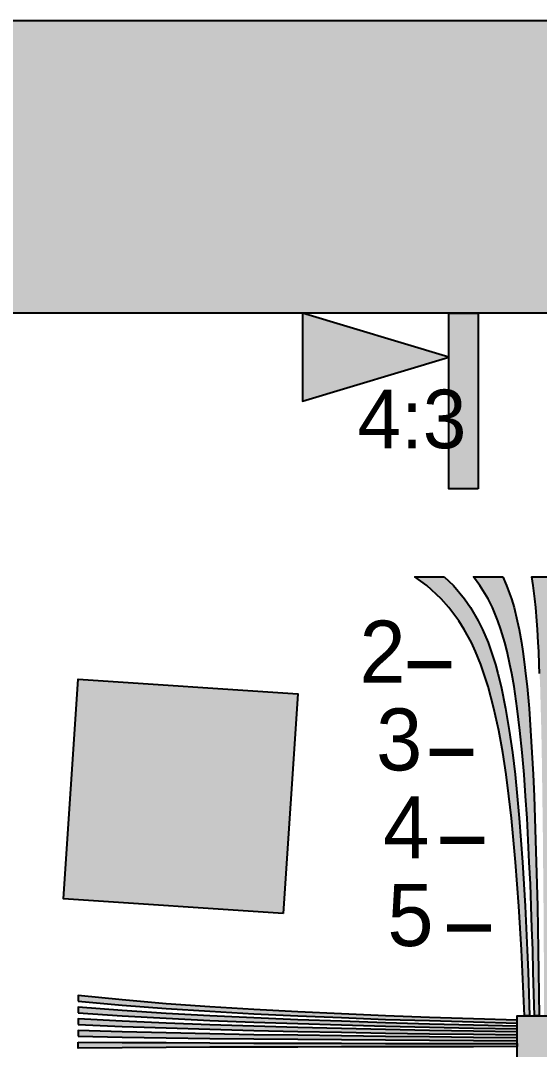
# Model space of a CAD drawing. Header units: millimetres. Extents: x 0 to 420, y 0 to 297.
# Drawn here: x 304 to 347.9, y 210 to 297 of the extents above; entities that cross this region are included whole.
import ezdxf

# ---------------------------------------------------------------- set-up
doc = ezdxf.new("R2010")
doc.units = ezdxf.units.MM
for name, color, linetype in [('FRAME', 7, 'Continuous'), ('GLUE', 1, 'Continuous'), ('LABELS', 7, 'Continuous'), ('PERIPHERY', 7, 'Continuous'), ('SFR', 7, 'Continuous')]:
    doc.layers.add(name, color=color, linetype=linetype)

msp = doc.modelspace()

# ---------------------------------------------------------------- hatches: boundary and pattern name
at = {"layer": 'FRAME', "true_color": 0x000000}
h = msp.add_hatch(color=7, dxfattribs=at)
h.dxf.hatch_style = 1
h.paths.add_polyline_path([(169.247, 297), (420, 297), (420, 272.25), (169.247, 272.25), (169.247, 297)])
h = msp.add_hatch(color=7, dxfattribs=at)
h.dxf.hatch_style = 1
h.paths.add_polyline_path([(327.867, 272.25), (327.867, 264.824), (340.243, 268.537), (327.867, 272.25)])
h = msp.add_hatch(color=7, dxfattribs=at)
h.dxf.hatch_style = 1
h.paths.add_polyline_path([(342.717, 257.4), (340.243, 257.4), (340.243, 272.25), (342.717, 272.25), (342.717, 257.4)])
at = {"layer": 'PERIPHERY', "true_color": 0x000000}
h = msp.add_hatch(color=7, dxfattribs=at)
h.dxf.hatch_style = 1
h.paths.add_polyline_path([(339.839, 249.975), (340.631, 249.232), (341.571, 248.118), (342.078, 247.376), (342.722, 246.262), (343.08, 245.52), (343.551, 244.406), (343.823, 243.663), (344.17, 242.55), (344.379, 241.807), (344.652, 240.693), (345.036, 238.837), (345.345, 236.981), (345.618, 235.125), (345.84, 233.268), (346.026, 231.412), (346.187, 229.556), (346.336, 227.7), (346.459, 225.843), (346.571, 223.987), (346.682, 222.131), (346.769, 220.274), (346.856, 218.418), (346.93, 216.562), (346.991, 214.706), (347.053, 212.849), (346.644, 212.849), (346.558, 214.706), (346.472, 216.562), (346.385, 218.419), (346.274, 220.275), (346.163, 222.131), (346.026, 223.987), (345.878, 225.844), (345.717, 227.7), (345.531, 229.556), (345.32, 231.413), (345.073, 233.269), (344.788, 235.125), (344.454, 236.981), (344.046, 238.838), (343.551, 240.694), (343.192, 241.808), (342.932, 242.55), (342.486, 243.664), (342.139, 244.406), (341.533, 245.52), (341.075, 246.263), (340.246, 247.376), (339.591, 248.119), (338.378, 249.233), (337.363, 249.975), (339.839, 249.975), (339.839, 249.975)])
h = msp.add_hatch(color=7, dxfattribs=at)
h.dxf.hatch_style = 1
h.paths.add_polyline_path([(344.788, 249.975), (345.123, 249.232), (345.532, 248.118), (345.754, 247.376), (346.027, 246.262), (346.175, 245.52), (346.386, 244.406), (346.498, 243.663), (346.646, 242.55), (346.732, 241.807), (346.856, 240.693), (347.017, 238.837), (347.153, 236.981), (347.265, 235.125), (347.364, 233.268), (347.438, 231.412), (347.513, 229.556), (347.574, 227.7), (347.624, 225.843), (347.673, 223.987), (347.723, 222.131), (347.76, 220.274), (347.797, 218.418), (347.822, 216.562), (347.859, 214.706), (347.884, 212.849), (347.475, 212.849), (347.426, 214.706), (347.376, 216.562), (347.326, 218.419), (347.265, 220.275), (347.202, 222.131), (347.128, 223.987), (347.041, 225.844), (346.955, 227.7), (346.856, 229.556), (346.732, 231.413), (346.596, 233.269), (346.435, 235.125), (346.249, 236.981), (346.026, 238.838), (345.753, 240.694), (345.556, 241.808), (345.407, 242.55), (345.16, 243.664), (344.961, 244.406), (344.628, 245.52), (344.38, 246.263), (343.922, 247.376), (343.551, 248.119), (342.87, 249.233), (342.314, 249.975), (344.788, 249.975), (344.788, 249.975)])
h = msp.add_hatch(color=7, dxfattribs=at)
h.dxf.hatch_style = 1
h.paths.add_polyline_path([(349.739, 249.975), (349.628, 249.232), (349.492, 248.118), (349.417, 247.376), (349.33, 246.262), (349.269, 245.52), (349.206, 244.406), (349.17, 243.663), (349.12, 242.55), (349.095, 241.807), (349.045, 240.693), (348.996, 238.837), (348.947, 236.981), (348.91, 235.125), (348.885, 233.268), (348.86, 231.412), (348.835, 229.556), (348.811, 227.7), (348.798, 225.843), (348.773, 223.987), (348.761, 222.131), (348.749, 220.274), (348.737, 218.419), (348.725, 216.562), (348.713, 214.706), (348.712, 212.85), (348.291, 212.85), (348.291, 214.706), (348.28, 216.562), (348.267, 218.419), (348.255, 220.275), (348.242, 222.131), (348.23, 223.987), (348.205, 225.844), (348.193, 227.7), (348.168, 229.556), (348.143, 231.413), (348.118, 233.269), (348.093, 235.125), (348.056, 236.981), (348.006, 238.838), (347.957, 240.694), (347.908, 241.808), (347.883, 242.55), (347.833, 243.664), (347.797, 244.406), (347.723, 245.52), (347.672, 246.263), (347.586, 247.376), (347.512, 248.119), (347.376, 249.233), (347.265, 249.975), (349.739, 249.975), (349.739, 249.975)])
h = msp.add_hatch(color=7, dxfattribs=at)
h.dxf.hatch_style = 1
h.paths.add_polyline_path([(308.897, 214.09), (312.609, 213.756), (316.322, 213.471), (320.034, 213.236), (323.747, 213.026), (327.46, 212.853), (331.172, 212.704), (334.885, 212.556), (338.597, 212.444), (342.31, 212.333), (346.022, 212.234), (346.022, 212.481), (342.31, 212.593), (338.597, 212.716), (334.885, 212.852), (331.172, 213.013), (327.46, 213.186), (323.747, 213.384), (320.034, 213.619), (316.322, 213.879), (312.609, 214.201), (308.897, 214.585), (308.897, 214.09)])
h = msp.add_hatch(color=7, dxfattribs=at)
h.dxf.hatch_style = 1
h.paths.add_polyline_path([(308.897, 213.1), (312.609, 212.852), (316.322, 212.642), (320.034, 212.469), (323.747, 212.321), (327.46, 212.197), (331.172, 212.086), (334.885, 211.974), (338.597, 211.888), (342.31, 211.813), (346.022, 211.739), (346.022, 211.986), (342.31, 212.073), (338.597, 212.16), (334.885, 212.271), (331.172, 212.395), (327.46, 212.518), (323.747, 212.679), (320.034, 212.852), (316.322, 213.062), (312.609, 213.297), (308.897, 213.594), (308.897, 213.1)])
h = msp.add_hatch(color=7, dxfattribs=at)
h.dxf.hatch_style = 1
h.paths.add_polyline_path([(308.897, 212.11), (312.609, 211.949), (316.322, 211.826), (320.034, 211.714), (323.747, 211.615), (327.46, 211.528), (331.172, 211.466), (334.885, 211.392), (338.597, 211.343), (342.31, 211.293), (346.022, 211.244), (346.022, 211.491), (342.31, 211.553), (338.597, 211.615), (334.885, 211.689), (331.172, 211.776), (327.46, 211.863), (323.747, 211.974), (320.034, 212.086), (316.322, 212.234), (312.609, 212.407), (308.897, 212.605), (308.897, 212.11)])
h = msp.add_hatch(color=7, dxfattribs=at)
h.dxf.hatch_style = 1
h.paths.add_polyline_path([(350.972, 207.9), (346.022, 207.9), (346.022, 212.85), (350.972, 212.85), (350.972, 207.9)])
h = msp.add_hatch(color=7, dxfattribs=at)
h.dxf.hatch_style = 1
h.paths.add_polyline_path([(308.897, 211.12), (312.609, 211.058), (316.322, 210.996), (320.034, 210.946), (323.747, 210.909), (327.46, 210.872), (331.172, 210.847), (334.885, 210.81), (338.597, 210.785), (342.31, 210.773), (346.022, 210.748), (346.022, 210.995), (342.31, 211.032), (338.597, 211.07), (334.885, 211.107), (331.172, 211.156), (327.46, 211.205), (323.747, 211.255), (320.034, 211.329), (316.322, 211.404), (312.609, 211.503), (308.897, 211.614), (308.897, 211.12)])
h = msp.add_hatch(color=7, dxfattribs=at)
h.dxf.hatch_style = 1
h.paths.add_polyline_path([(308.897, 210.625), (312.609, 210.6), (316.322, 210.588), (320.034, 210.563), (323.747, 210.55), (327.46, 210.538), (331.172, 210.538), (334.885, 210.526), (338.597, 210.514), (342.31, 210.514), (346.022, 210.502), (346.022, 210.254), (342.31, 210.242), (338.597, 210.242), (334.885, 210.23), (331.172, 210.23), (327.46, 210.217), (323.747, 210.206), (320.034, 210.193), (316.322, 210.168), (312.609, 210.156), (308.897, 210.131), (308.897, 210.625)])
at = {"layer": 'SFR', "true_color": 0x000000}
h = msp.add_hatch(color=7, dxfattribs=at)
h.dxf.hatch_style = 1
h.paths.add_polyline_path([(326.222, 221.512), (307.659, 222.749), (308.897, 241.312), (327.46, 240.075), (326.222, 221.512)])

# ---------------------------------------------------------------- linework, layer by layer
at = {"layer": 'FRAME', "color": 250}
for points in [[(169.247, 297), (420, 297), (420, 272.25), (169.247, 272.25), (169.247, 297)], [(327.867, 272.25), (327.867, 264.824), (340.243, 268.537), (327.867, 272.25)], [(342.717, 257.4), (340.243, 257.4), (340.243, 272.25), (342.717, 272.25), (342.717, 257.4)]]:
    msp.add_lwpolyline(points, close=True, dxfattribs=at)
at = {"layer": 'FRAME', "color": 250, "true_color": 0x000000}
for points in [[(169.247, 297), (169.247, 272.25), (420, 272.25)], [(420, 272.25), (420, 297), (169.247, 297)], [(327.867, 272.25), (327.867, 264.824), (340.243, 268.537)], [(342.717, 257.4), (342.717, 272.25), (340.243, 272.25)], [(340.243, 272.25), (340.243, 257.4), (342.717, 257.4)]]:
    msp.add_solid(points, dxfattribs=at)
at = {"layer": 'GLUE', "color": 1, "lineweight": 18}
msp.add_lwpolyline([(0, 0), (420, 0), (420, 297), (0, 297), (0, 0)], dxfattribs=at)
at = {"layer": 'PERIPHERY', "color": 250}
for points in [[(339.839, 249.975), (340.631, 249.232), (341.571, 248.118), (342.078, 247.376), (342.722, 246.262), (343.08, 245.52), (343.551, 244.406), (343.823, 243.663), (344.17, 242.55), (344.379, 241.807), (344.652, 240.693), (345.036, 238.837), (345.345, 236.981), (345.618, 235.125), (345.84, 233.268), (346.026, 231.412), (346.187, 229.556), (346.336, 227.7), (346.459, 225.843), (346.571, 223.987), (346.682, 222.131), (346.769, 220.274), (346.856, 218.418), (346.93, 216.562), (346.991, 214.706), (347.053, 212.849), (346.644, 212.849), (346.558, 214.706), (346.472, 216.562), (346.385, 218.419), (346.274, 220.275), (346.163, 222.131), (346.026, 223.987), (345.878, 225.844), (345.717, 227.7), (345.531, 229.556), (345.32, 231.413), (345.073, 233.269), (344.788, 235.125), (344.454, 236.981), (344.046, 238.838), (343.551, 240.694), (343.192, 241.808), (342.932, 242.55), (342.486, 243.664), (342.139, 244.406), (341.533, 245.52), (341.075, 246.263), (340.246, 247.376), (339.591, 248.119), (338.378, 249.233), (337.363, 249.975), (339.839, 249.975), (339.839, 249.975)], [(344.788, 249.975), (345.123, 249.232), (345.532, 248.118), (345.754, 247.376), (346.027, 246.262), (346.175, 245.52), (346.386, 244.406), (346.498, 243.663), (346.646, 242.55), (346.732, 241.807), (346.856, 240.693), (347.017, 238.837), (347.153, 236.981), (347.265, 235.125), (347.364, 233.268), (347.438, 231.412), (347.513, 229.556), (347.574, 227.7), (347.624, 225.843), (347.673, 223.987), (347.723, 222.131), (347.76, 220.274), (347.797, 218.418), (347.822, 216.562), (347.859, 214.706), (347.884, 212.849), (347.475, 212.849), (347.426, 214.706), (347.376, 216.562), (347.326, 218.419), (347.265, 220.275), (347.202, 222.131), (347.128, 223.987), (347.041, 225.844), (346.955, 227.7), (346.856, 229.556), (346.732, 231.413), (346.596, 233.269), (346.435, 235.125), (346.249, 236.981), (346.026, 238.838), (345.753, 240.694), (345.556, 241.808), (345.407, 242.55), (345.16, 243.664), (344.961, 244.406), (344.628, 245.52), (344.38, 246.263), (343.922, 247.376), (343.551, 248.119), (342.87, 249.233), (342.314, 249.975), (344.788, 249.975), (344.788, 249.975)], [(308.897, 214.09), (312.609, 213.756), (316.322, 213.471), (320.034, 213.236), (323.747, 213.026), (327.46, 212.853), (331.172, 212.704), (334.885, 212.556), (338.597, 212.444), (342.31, 212.333), (346.022, 212.234), (346.022, 212.481), (342.31, 212.593), (338.597, 212.716), (334.885, 212.852), (331.172, 213.013), (327.46, 213.186), (323.747, 213.384), (320.034, 213.619), (316.322, 213.879), (312.609, 214.201), (308.897, 214.585), (308.897, 214.09)], [(308.897, 213.1), (312.609, 212.852), (316.322, 212.642), (320.034, 212.469), (323.747, 212.321), (327.46, 212.197), (331.172, 212.086), (334.885, 211.974), (338.597, 211.888), (342.31, 211.813), (346.022, 211.739), (346.022, 211.986), (342.31, 212.073), (338.597, 212.16), (334.885, 212.271), (331.172, 212.395), (327.46, 212.518), (323.747, 212.679), (320.034, 212.852), (316.322, 213.062), (312.609, 213.297), (308.897, 213.594), (308.897, 213.1)], [(308.897, 212.11), (312.609, 211.949), (316.322, 211.826), (320.034, 211.714), (323.747, 211.615), (327.46, 211.528), (331.172, 211.466), (334.885, 211.392), (338.597, 211.343), (342.31, 211.293), (346.022, 211.244), (346.022, 211.491), (342.31, 211.553), (338.597, 211.615), (334.885, 211.689), (331.172, 211.776), (327.46, 211.863), (323.747, 211.974), (320.034, 212.086), (316.322, 212.234), (312.609, 212.407), (308.897, 212.605), (308.897, 212.11)], [(350.972, 207.9), (346.022, 207.9), (346.022, 212.85), (350.972, 212.85), (350.972, 207.9)], [(308.897, 211.12), (312.609, 211.058), (316.322, 210.996), (320.034, 210.946), (323.747, 210.909), (327.46, 210.872), (331.172, 210.847), (334.885, 210.81), (338.597, 210.785), (342.31, 210.773), (346.022, 210.748), (346.022, 210.995), (342.31, 211.032), (338.597, 211.07), (334.885, 211.107), (331.172, 211.156), (327.46, 211.205), (323.747, 211.255), (320.034, 211.329), (316.322, 211.404), (312.609, 211.503), (308.897, 211.614), (308.897, 211.12)], [(308.897, 210.625), (312.609, 210.6), (316.322, 210.588), (320.034, 210.563), (323.747, 210.55), (327.46, 210.538), (331.172, 210.538), (334.885, 210.526), (338.597, 210.514), (342.31, 210.514), (346.022, 210.502), (346.022, 210.254), (342.31, 210.242), (338.597, 210.242), (334.885, 210.23), (331.172, 210.23), (327.46, 210.217), (323.747, 210.206), (320.034, 210.193), (316.322, 210.168), (312.609, 210.156), (308.897, 210.131), (308.897, 210.625)]]:
    msp.add_lwpolyline(points, close=True, dxfattribs=at)
msp.add_lwpolyline([(347.908, 241.808), (347.883, 242.55), (347.833, 243.664), (347.797, 244.406), (347.723, 245.52), (347.672, 246.263), (347.586, 247.376), (347.512, 248.119), (347.376, 249.233), (347.265, 249.975), (349.739, 249.975)], dxfattribs=at)
at = {"layer": 'PERIPHERY', "color": 250, "lineweight": 35, "const_width": 0.619}
for points in [[(336.744, 242.55), (340.457, 242.55)], [(338.601, 235.125), (342.313, 235.125)], [(339.529, 227.7), (343.242, 227.7)], [(340.086, 220.274), (343.799, 220.274)]]:
    msp.add_lwpolyline(points, dxfattribs=at)
at = {"layer": 'PERIPHERY', "color": 250, "true_color": 0x000000}
for points in [[(339.839, 249.975), (339.839, 249.975), (337.363, 249.975)], [(339.839, 249.975), (337.363, 249.975), (338.378, 249.233)], [(339.839, 249.975), (338.378, 249.233), (339.591, 248.119)], [(339.839, 249.975), (339.591, 248.119), (340.246, 247.376)], [(339.839, 249.975), (340.246, 247.376), (341.075, 246.263)], [(339.839, 249.975), (341.075, 246.263), (341.533, 245.52)], [(339.839, 249.975), (341.533, 245.52), (342.139, 244.406)], [(339.839, 249.975), (342.139, 244.406), (342.486, 243.664)], [(339.839, 249.975), (342.486, 243.664), (345.345, 236.981)], [(339.839, 249.975), (345.345, 236.981), (345.036, 238.837)], [(339.839, 249.975), (345.036, 238.837), (344.652, 240.693)], [(339.839, 249.975), (344.652, 240.693), (344.379, 241.807)], [(339.839, 249.975), (344.379, 241.807), (344.17, 242.55)], [(339.839, 249.975), (344.17, 242.55), (343.823, 243.663)], [(339.839, 249.975), (343.823, 243.663), (343.551, 244.406)], [(339.839, 249.975), (343.551, 244.406), (343.08, 245.52)], [(339.839, 249.975), (343.08, 245.52), (342.722, 246.262)], [(339.839, 249.975), (342.722, 246.262), (342.078, 247.376)], [(339.839, 249.975), (342.078, 247.376), (341.571, 248.118)], [(341.571, 248.118), (340.631, 249.232), (339.839, 249.975)], [(344.788, 249.975), (344.788, 249.975), (342.314, 249.975)], [(344.788, 249.975), (342.314, 249.975), (342.87, 249.233)], [(344.788, 249.975), (342.87, 249.233), (343.551, 248.119)], [(344.788, 249.975), (343.551, 248.119), (343.922, 247.376)], [(344.788, 249.975), (343.922, 247.376), (344.38, 246.263)], [(344.788, 249.975), (344.38, 246.263), (344.628, 245.52)], [(344.788, 249.975), (344.628, 245.52), (344.961, 244.406)], [(344.788, 249.975), (344.961, 244.406), (345.16, 243.664)], [(344.788, 249.975), (345.16, 243.664), (345.407, 242.55)], [(344.788, 249.975), (345.407, 242.55), (345.556, 241.808)], [(344.788, 249.975), (345.556, 241.808), (345.753, 240.694)], [(344.788, 249.975), (345.753, 240.694), (346.026, 238.838)], [(344.788, 249.975), (346.026, 238.838), (346.249, 236.981)], [(344.788, 249.975), (346.249, 236.981), (347.624, 225.843)], [(344.788, 249.975), (347.624, 225.843), (347.574, 227.7)], [(344.788, 249.975), (347.574, 227.7), (347.513, 229.556)], [(344.788, 249.975), (347.513, 229.556), (347.438, 231.412)], [(344.788, 249.975), (347.438, 231.412), (347.364, 233.268)], [(344.788, 249.975), (347.364, 233.268), (347.265, 235.125)], [(344.788, 249.975), (347.265, 235.125), (347.153, 236.981)], [(344.788, 249.975), (347.153, 236.981), (347.017, 238.837)], [(344.788, 249.975), (347.017, 238.837), (346.856, 240.693)], [(344.788, 249.975), (346.856, 240.693), (346.732, 241.807)], [(344.788, 249.975), (346.732, 241.807), (346.646, 242.55)], [(344.788, 249.975), (346.646, 242.55), (346.498, 243.663)], [(344.788, 249.975), (346.498, 243.663), (346.386, 244.406)], [(344.788, 249.975), (346.386, 244.406), (346.175, 245.52)], [(344.788, 249.975), (346.175, 245.52), (346.027, 246.262)], [(344.788, 249.975), (346.027, 246.262), (345.754, 247.376)], [(344.788, 249.975), (345.754, 247.376), (345.532, 248.118)], [(345.532, 248.118), (345.123, 249.232), (344.788, 249.975)], [(349.739, 249.975), (349.739, 249.975), (347.265, 249.975)], [(349.739, 249.975), (347.265, 249.975), (347.376, 249.233)], [(349.739, 249.975), (347.376, 249.233), (347.512, 248.119)], [(349.739, 249.975), (347.512, 248.119), (347.586, 247.376)], [(349.739, 249.975), (347.586, 247.376), (347.672, 246.263)], [(349.739, 249.975), (347.672, 246.263), (347.723, 245.52)], [(349.739, 249.975), (347.723, 245.52), (347.797, 244.406)], [(349.739, 249.975), (347.797, 244.406), (347.833, 243.664)], [(349.739, 249.975), (347.833, 243.664), (347.883, 242.55)], [(349.739, 249.975), (347.883, 242.55), (347.908, 241.808)], [(342.486, 243.664), (342.932, 242.55), (345.345, 236.981)], [(342.932, 242.55), (343.192, 241.808), (345.618, 235.125)], [(342.932, 242.55), (345.618, 235.125), (345.345, 236.981)], [(343.192, 241.808), (343.551, 240.694), (345.618, 235.125)], [(343.551, 240.694), (344.046, 238.838), (345.84, 233.268)], [(343.551, 240.694), (345.84, 233.268), (345.618, 235.125)], [(344.046, 238.838), (344.454, 236.981), (346.187, 229.556)], [(344.046, 238.838), (346.187, 229.556), (346.026, 231.412)], [(344.046, 238.838), (346.026, 231.412), (345.84, 233.268)], [(344.454, 236.981), (344.788, 235.125), (346.336, 227.7)], [(344.454, 236.981), (346.336, 227.7), (346.187, 229.556)], [(346.249, 236.981), (346.435, 235.125), (347.673, 223.987)], [(346.249, 236.981), (347.673, 223.987), (347.624, 225.843)], [(344.788, 235.125), (345.073, 233.269), (346.571, 223.987)], [(344.788, 235.125), (346.571, 223.987), (346.459, 225.843)], [(344.788, 235.125), (346.459, 225.843), (346.336, 227.7)], [(346.435, 235.125), (346.596, 233.269), (347.76, 220.274)], [(346.435, 235.125), (347.76, 220.274), (347.723, 222.131)], [(346.435, 235.125), (347.723, 222.131), (347.673, 223.987)], [(345.073, 233.269), (345.32, 231.413), (346.682, 222.131)], [(345.073, 233.269), (346.682, 222.131), (346.571, 223.987)], [(346.596, 233.269), (346.732, 231.413), (347.822, 216.562)], [(346.596, 233.269), (347.822, 216.562), (347.797, 218.418)], [(346.596, 233.269), (347.797, 218.418), (347.76, 220.274)], [(345.32, 231.413), (345.531, 229.556), (346.856, 218.418)], [(345.32, 231.413), (346.856, 218.418), (346.769, 220.274)], [(345.32, 231.413), (346.769, 220.274), (346.682, 222.131)], [(346.732, 231.413), (346.856, 229.556), (347.859, 214.706)], [(346.732, 231.413), (347.859, 214.706), (347.822, 216.562)], [(345.531, 229.556), (345.717, 227.7), (346.93, 216.562)], [(345.531, 229.556), (346.93, 216.562), (346.856, 218.418)], [(346.856, 229.556), (346.955, 227.7), (347.884, 212.849)], [(346.856, 229.556), (347.884, 212.849), (347.859, 214.706)], [(345.717, 227.7), (345.878, 225.844), (347.053, 212.849)], [(345.717, 227.7), (347.053, 212.849), (346.991, 214.706)], [(345.717, 227.7), (346.991, 214.706), (346.93, 216.562)], [(346.955, 227.7), (347.041, 225.844), (347.128, 223.987)], [(346.955, 227.7), (347.128, 223.987), (347.884, 212.849)], [(345.878, 225.844), (346.026, 223.987), (347.053, 212.849)], [(346.026, 223.987), (346.163, 222.131), (347.053, 212.849)], [(347.128, 223.987), (347.202, 222.131), (347.884, 212.849)], [(346.163, 222.131), (346.274, 220.275), (346.385, 218.419)], [(346.163, 222.131), (346.385, 218.419), (347.053, 212.849)], [(347.202, 222.131), (347.265, 220.275), (347.884, 212.849)], [(347.265, 220.275), (347.326, 218.419), (347.884, 212.849)], [(346.385, 218.419), (346.472, 216.562), (347.053, 212.849)], [(347.326, 218.419), (347.376, 216.562), (347.884, 212.849)], [(346.472, 216.562), (346.558, 214.706), (347.053, 212.849)], [(347.376, 216.562), (347.426, 214.706), (347.884, 212.849)], [(308.897, 214.585), (308.897, 214.09), (312.609, 213.756)], [(308.897, 214.585), (312.609, 213.756), (316.322, 213.471)], [(308.897, 214.585), (316.322, 213.471), (320.034, 213.236)], [(308.897, 214.585), (320.034, 213.236), (323.747, 213.026)], [(323.747, 213.026), (312.609, 214.201), (308.897, 214.585)], [(323.747, 213.026), (316.322, 213.879), (312.609, 214.201)], [(346.558, 214.706), (346.644, 212.849), (347.053, 212.849)], [(347.426, 214.706), (347.475, 212.849), (347.884, 212.849)], [(308.897, 213.594), (308.897, 213.1), (312.609, 212.852)], [(308.897, 213.594), (312.609, 212.852), (316.322, 212.642)], [(308.897, 213.594), (316.322, 212.642), (320.034, 212.469)], [(308.897, 213.594), (320.034, 212.469), (323.747, 212.321)], [(323.747, 212.321), (312.609, 213.297), (308.897, 213.594)], [(323.747, 212.321), (316.322, 213.062), (312.609, 213.297)], [(323.747, 213.026), (320.034, 213.619), (316.322, 213.879)], [(323.747, 213.026), (323.747, 213.384), (320.034, 213.619)], [(323.747, 213.026), (327.46, 213.186), (323.747, 213.384)], [(323.747, 213.026), (331.172, 213.013), (327.46, 213.186)], [(308.897, 212.605), (308.897, 212.11), (312.609, 211.949)], [(308.897, 212.605), (312.609, 211.949), (316.322, 211.826)], [(308.897, 212.605), (316.322, 211.826), (320.034, 211.714)], [(308.897, 212.605), (320.034, 211.714), (323.747, 211.615)], [(308.897, 212.605), (323.747, 211.615), (327.46, 211.528)], [(327.46, 211.528), (312.609, 212.407), (308.897, 212.605)], [(327.46, 211.528), (316.322, 212.234), (312.609, 212.407)], [(323.747, 212.321), (320.034, 212.852), (316.322, 213.062)], [(323.747, 212.321), (323.747, 212.679), (320.034, 212.852)], [(323.747, 213.026), (327.46, 212.853), (331.172, 212.704)], [(323.747, 213.026), (331.172, 212.704), (334.885, 212.556)], [(323.747, 213.026), (334.885, 212.556), (338.597, 212.444)], [(323.747, 213.026), (338.597, 212.444), (342.31, 212.333)], [(323.747, 213.026), (342.31, 212.333), (346.022, 212.234)], [(323.747, 213.026), (346.022, 212.234), (346.022, 212.481)], [(323.747, 213.026), (346.022, 212.481), (342.31, 212.593)], [(323.747, 213.026), (342.31, 212.593), (338.597, 212.716)], [(323.747, 213.026), (338.597, 212.716), (334.885, 212.852)], [(323.747, 213.026), (334.885, 212.852), (331.172, 213.013)], [(323.747, 212.321), (327.46, 212.518), (323.747, 212.679)], [(323.747, 212.321), (331.172, 212.395), (327.46, 212.518)], [(323.747, 212.321), (334.885, 212.271), (331.172, 212.395)], [(323.747, 212.321), (327.46, 212.197), (331.172, 212.086)], [(323.747, 212.321), (331.172, 212.086), (334.885, 211.974)], [(323.747, 212.321), (334.885, 211.974), (338.597, 211.888)], [(323.747, 212.321), (338.597, 211.888), (342.31, 211.813)], [(323.747, 212.321), (342.31, 211.813), (346.022, 211.739)], [(323.747, 212.321), (346.022, 211.739), (346.022, 211.986)], [(323.747, 212.321), (346.022, 211.986), (342.31, 212.073)], [(323.747, 212.321), (342.31, 212.073), (338.597, 212.16)], [(323.747, 212.321), (338.597, 212.16), (334.885, 212.271)], [(350.972, 207.9), (350.972, 212.85), (346.022, 212.85)], [(346.022, 212.85), (346.022, 207.9), (350.972, 207.9)], [(308.897, 211.614), (308.897, 211.12), (312.609, 211.058)], [(308.897, 211.614), (312.609, 211.058), (316.322, 210.996)], [(308.897, 211.614), (316.322, 210.996), (320.034, 210.946)], [(308.897, 211.614), (320.034, 210.946), (323.747, 210.909)], [(308.897, 211.614), (323.747, 210.909), (327.46, 210.872)], [(308.897, 211.614), (327.46, 210.872), (331.172, 210.847)], [(308.897, 211.614), (331.172, 210.847), (334.885, 210.81)], [(334.885, 210.81), (312.609, 211.503), (308.897, 211.614)], [(334.885, 210.81), (316.322, 211.404), (312.609, 211.503)], [(327.46, 211.528), (320.034, 212.086), (316.322, 212.234)], [(334.885, 210.81), (320.034, 211.329), (316.322, 211.404)], [(327.46, 211.528), (323.747, 211.974), (320.034, 212.086)], [(327.46, 211.528), (327.46, 211.863), (323.747, 211.974)], [(327.46, 211.528), (331.172, 211.776), (327.46, 211.863)], [(327.46, 211.528), (334.885, 211.689), (331.172, 211.776)], [(327.46, 211.528), (338.597, 211.615), (334.885, 211.689)], [(327.46, 211.528), (342.31, 211.553), (338.597, 211.615)], [(327.46, 211.528), (346.022, 211.491), (342.31, 211.553)], [(327.46, 211.528), (331.172, 211.466), (338.597, 211.343)], [(327.46, 211.528), (338.597, 211.343), (342.31, 211.293)], [(327.46, 211.528), (342.31, 211.293), (346.022, 211.244)], [(327.46, 211.528), (346.022, 211.244), (346.022, 211.491)], [(331.172, 211.466), (334.885, 211.392), (338.597, 211.343)], [(308.897, 210.625), (308.897, 210.131), (312.609, 210.156)], [(308.897, 210.625), (312.609, 210.156), (316.322, 210.168)], [(308.897, 210.625), (316.322, 210.168), (320.034, 210.193)], [(308.897, 210.625), (320.034, 210.193), (323.747, 210.206)], [(308.897, 210.625), (323.747, 210.206), (327.46, 210.217)], [(308.897, 210.625), (327.46, 210.217), (331.172, 210.23)], [(308.897, 210.625), (331.172, 210.23), (334.885, 210.23)], [(308.897, 210.625), (334.885, 210.23), (338.597, 210.242)], [(308.897, 210.625), (338.597, 210.242), (342.31, 210.242)], [(308.897, 210.625), (342.31, 210.242), (346.022, 210.254)], [(346.022, 210.254), (312.609, 210.6), (308.897, 210.625)], [(346.022, 210.254), (316.322, 210.588), (312.609, 210.6)], [(346.022, 210.254), (320.034, 210.563), (316.322, 210.588)], [(334.885, 210.81), (323.747, 211.255), (320.034, 211.329)], [(346.022, 210.254), (323.747, 210.55), (320.034, 210.563)], [(334.885, 210.81), (327.46, 211.205), (323.747, 211.255)], [(346.022, 210.254), (327.46, 210.538), (323.747, 210.55)], [(334.885, 210.81), (331.172, 211.156), (327.46, 211.205)], [(346.022, 210.254), (331.172, 210.538), (327.46, 210.538)], [(334.885, 210.81), (334.885, 211.107), (331.172, 211.156)], [(346.022, 210.254), (334.885, 210.526), (331.172, 210.538)], [(334.885, 210.81), (338.597, 211.07), (334.885, 211.107)], [(334.885, 210.81), (342.31, 211.032), (338.597, 211.07)], [(334.885, 210.81), (346.022, 210.995), (342.31, 211.032)], [(334.885, 210.81), (342.31, 210.773), (346.022, 210.995)], [(334.885, 210.81), (338.597, 210.785), (342.31, 210.773)], [(346.022, 210.254), (338.597, 210.514), (334.885, 210.526)], [(346.022, 210.254), (342.31, 210.514), (338.597, 210.514)], [(342.31, 210.773), (346.022, 210.748), (346.022, 210.995)], [(346.022, 210.254), (346.022, 210.502), (342.31, 210.514)]]:
    msp.add_solid(points, dxfattribs=at)
at = {"layer": 'SFR', "color": 250}
msp.add_lwpolyline([(326.222, 221.512), (307.659, 222.749), (308.897, 241.312), (327.46, 240.075), (326.222, 221.512)], close=True, dxfattribs=at)
at = {"layer": 'SFR', "color": 250, "true_color": 0x000000}
for points in [[(308.897, 241.312), (307.659, 222.749), (326.222, 221.512)], [(326.222, 221.512), (327.46, 240.075), (308.897, 241.312)]]:
    msp.add_solid(points, dxfattribs=at)

# ---------------------------------------------------------------- texts
at = {"layer": 'LABELS', "color": 250}
for s, height, p in [('4:3', 4.95, (332.515, 260.844)), ('2', 5.239, (332.687, 241.028)), ('3', 5.239, (334.091, 233.603)), ('4', 5.239, (334.685, 226.178)), ('5', 5.239, (335.041, 218.753))]:
    msp.add_text(s, height=height, dxfattribs=at).set_placement(p)

doc.saveas('drawing.dxf')
